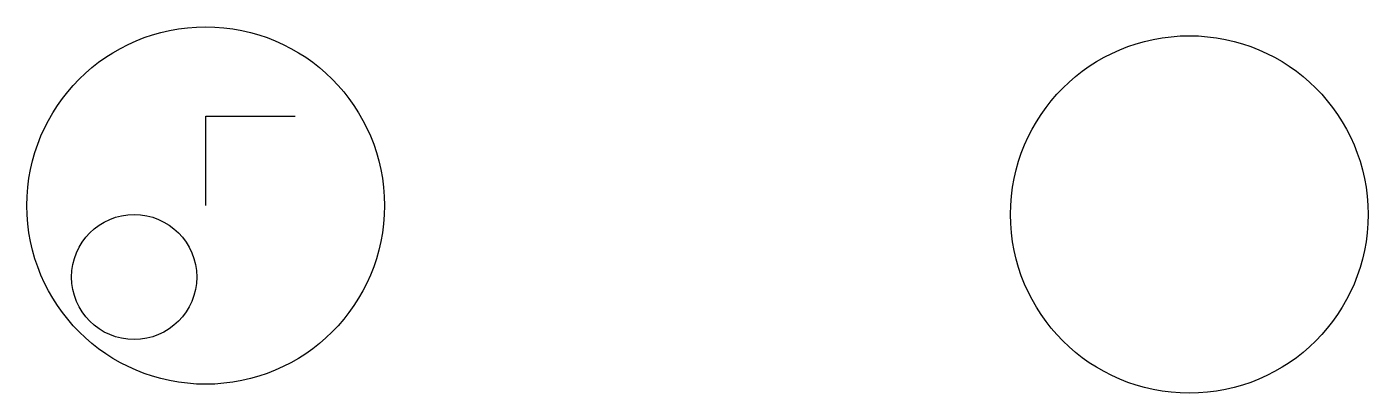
# Model space of a CAD drawing. Header units: millimetres. Extents: x -50 to 700, y -55 to 150.
import ezdxf

# ---------------------------------------------------------------- set-up
doc = ezdxf.new("R2010")
doc.units = ezdxf.units.MM

msp = doc.modelspace()

# ---------------------------------------------------------------- linework, layer by layer
for p, q in [((50, 50), (50, 100)), ((50, 100), (100, 100))]:
    msp.add_line(p, q)
for centre, radius in [((50, 50), 100), ((600, 45), 100), ((10, 10), 35)]:
    msp.add_circle(centre, radius)

doc.saveas('drawing.dxf')
